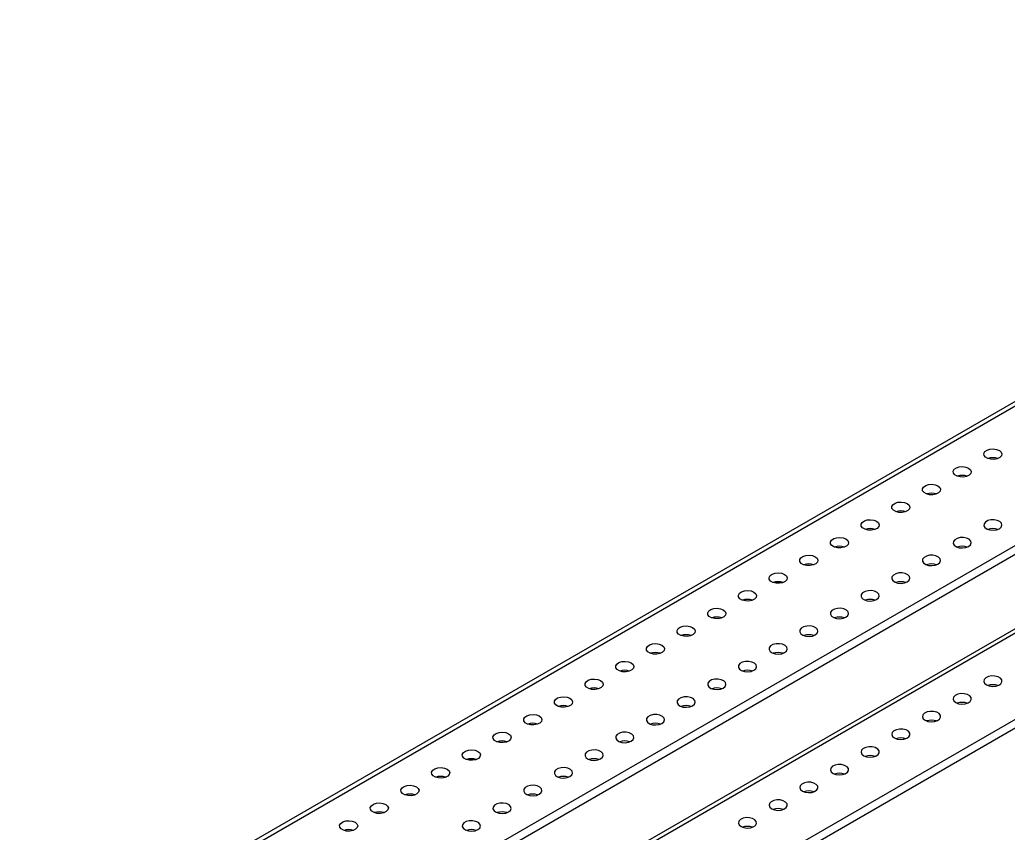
# Model space of a CAD drawing. Header units: inches. Extents: x 0 to 11, y 0 to 8.4.
# Drawn here: x 5.791 to 6.74, y 5.919 to 6.701 of the extents above; entities that cross this region are included whole.
import ezdxf

# ---------------------------------------------------------------- set-up
doc = ezdxf.new("R2010")
doc.units = ezdxf.units.IN
doc.header["$MEASUREMENT"] = 0

msp = doc.modelspace()

# ---------------------------------------------------------------- linework, layer by layer
at = {"color": 7, "linetype": 'Continuous', "lineweight": 25}
for p, q in [((7.38222, 6.70083), (5.79123, 5.78237)), ((5.79768, 5.78173), (7.38867, 6.70019)), ((5.91377, 5.71472), (7.50476, 6.63318)), ((5.91377, 5.70621), (7.50476, 6.62467)), ((7.10141, 6.32036), (6.22753, 5.81587)), ((6.23106, 5.81383), (7.10141, 6.31627)), ((7.16653, 6.27086), (6.30295, 5.77233)), ((7.17389, 6.26661), (6.31032, 5.76808))]:
    msp.add_line(p, q, dxfattribs=at)
at = {"color": 7, "linetype": 'Continuous', "lineweight": 25, "flags": 128}
for points in [[(6.73195, 6.28705), (6.73377, 6.28552), (6.7345, 6.28372), (6.73406, 6.28188), (6.73249, 6.28026), (6.73002, 6.27907), (6.72697, 6.27848), (6.72376, 6.27857), (6.72082, 6.27932), (6.71854, 6.28063), (6.71724, 6.28233), (6.7171, 6.28418), (6.71812, 6.28594), (6.72017, 6.28737), (6.72298, 6.28827), (6.72617, 6.28853), (6.7293, 6.2881), (6.73195, 6.28705)], [(6.70249, 6.27005), (6.7043, 6.26851), (6.70504, 6.26671), (6.7046, 6.26487), (6.70303, 6.26325), (6.70056, 6.26206), (6.69751, 6.26147), (6.6943, 6.26156), (6.69135, 6.26231), (6.68908, 6.26362), (6.68778, 6.26532), (6.68763, 6.26717), (6.68866, 6.26893), (6.69071, 6.27036), (6.69352, 6.27126), (6.6967, 6.27152), (6.69983, 6.27109), (6.70249, 6.27005)], [(6.67302, 6.25304), (6.67484, 6.25151), (6.67558, 6.2497), (6.67513, 6.24786), (6.67357, 6.24624), (6.67109, 6.24505), (6.66805, 6.24446), (6.66483, 6.24455), (6.66189, 6.2453), (6.65962, 6.24661), (6.65832, 6.24831), (6.65817, 6.25016), (6.65919, 6.25192), (6.66125, 6.25335), (6.66406, 6.25426), (6.66724, 6.25451), (6.67037, 6.25409), (6.67302, 6.25304)], [(6.64356, 6.23603), (6.64538, 6.2345), (6.64611, 6.23269), (6.64567, 6.23085), (6.64411, 6.22923), (6.64163, 6.22804), (6.63858, 6.22745), (6.63537, 6.22754), (6.63243, 6.22829), (6.63016, 6.2296), (6.62886, 6.2313), (6.62871, 6.23315), (6.62973, 6.23492), (6.63178, 6.23634), (6.63459, 6.23725), (6.63778, 6.2375), (6.64091, 6.23708), (6.64356, 6.23603)], [(6.6141, 6.21902), (6.61592, 6.21749), (6.61665, 6.21568), (6.61621, 6.21384), (6.61464, 6.21222), (6.61217, 6.21104), (6.60912, 6.21045), (6.60591, 6.21053), (6.60297, 6.21128), (6.60069, 6.21259), (6.59939, 6.21429), (6.59925, 6.21615), (6.60027, 6.21791), (6.60232, 6.21933), (6.60513, 6.22024), (6.60832, 6.22049), (6.61145, 6.22007), (6.6141, 6.21902)], [(6.73195, 6.21188), (6.73377, 6.21341), (6.7345, 6.21522), (6.73406, 6.21705), (6.73249, 6.21868), (6.73002, 6.21986), (6.72697, 6.22045), (6.72376, 6.22037), (6.72082, 6.21962), (6.71854, 6.2183), (6.71724, 6.21661), (6.7171, 6.21475), (6.71812, 6.21299), (6.72017, 6.21156), (6.72298, 6.21066), (6.72617, 6.2104), (6.7293, 6.21083), (6.73195, 6.21188)], [(6.58464, 6.20201), (6.58645, 6.20048), (6.58719, 6.19867), (6.58674, 6.19683), (6.58518, 6.19521), (6.58271, 6.19403), (6.57966, 6.19344), (6.57645, 6.19352), (6.5735, 6.19427), (6.57123, 6.19559), (6.56993, 6.19728), (6.56978, 6.19914), (6.5708, 6.2009), (6.57286, 6.20233), (6.57567, 6.20323), (6.57885, 6.20349), (6.58198, 6.20306), (6.58464, 6.20201)], [(6.70249, 6.19487), (6.7043, 6.1964), (6.70504, 6.19821), (6.7046, 6.20005), (6.70303, 6.20167), (6.70056, 6.20285), (6.69751, 6.20344), (6.6943, 6.20336), (6.69135, 6.20261), (6.68908, 6.20129), (6.68778, 6.1996), (6.68763, 6.19774), (6.68866, 6.19598), (6.69071, 6.19455), (6.69352, 6.19365), (6.6967, 6.19339), (6.69983, 6.19382), (6.70249, 6.19487)], [(6.55517, 6.185), (6.55699, 6.18347), (6.55773, 6.18166), (6.55728, 6.17983), (6.55572, 6.1782), (6.55324, 6.17702), (6.55019, 6.17643), (6.54698, 6.17651), (6.54404, 6.17726), (6.54177, 6.17858), (6.54047, 6.18028), (6.54032, 6.18213), (6.54134, 6.18389), (6.5434, 6.18532), (6.5462, 6.18622), (6.54939, 6.18648), (6.55252, 6.18605), (6.55517, 6.185)], [(6.67302, 6.17786), (6.67484, 6.17939), (6.67558, 6.1812), (6.67513, 6.18304), (6.67357, 6.18466), (6.67109, 6.18584), (6.66805, 6.18643), (6.66483, 6.18635), (6.66189, 6.1856), (6.65962, 6.18429), (6.65832, 6.18259), (6.65817, 6.18073), (6.65919, 6.17897), (6.66125, 6.17755), (6.66406, 6.17664), (6.66724, 6.17639), (6.67037, 6.17681), (6.67302, 6.17786)], [(6.52571, 6.16799), (6.52753, 6.16646), (6.52826, 6.16466), (6.52782, 6.16282), (6.52625, 6.1612), (6.52378, 6.16001), (6.52073, 6.15942), (6.51752, 6.15951), (6.51458, 6.16026), (6.5123, 6.16157), (6.51101, 6.16327), (6.51086, 6.16512), (6.51188, 6.16688), (6.51393, 6.16831), (6.51674, 6.16921), (6.51993, 6.16947), (6.52306, 6.16904), (6.52571, 6.16799)], [(6.64356, 6.16085), (6.64538, 6.16238), (6.64611, 6.16419), (6.64567, 6.16603), (6.64411, 6.16765), (6.64163, 6.16884), (6.63858, 6.16943), (6.63537, 6.16934), (6.63243, 6.16859), (6.63016, 6.16728), (6.62886, 6.16558), (6.62871, 6.16373), (6.62973, 6.16197), (6.63178, 6.16054), (6.63459, 6.15963), (6.63778, 6.15938), (6.64091, 6.1598), (6.64356, 6.16085)], [(6.49625, 6.15099), (6.49806, 6.14945), (6.4988, 6.14765), (6.49836, 6.14581), (6.49679, 6.14419), (6.49432, 6.143), (6.49127, 6.14241), (6.48806, 6.1425), (6.48512, 6.14325), (6.48284, 6.14456), (6.48154, 6.14626), (6.48139, 6.14811), (6.48242, 6.14987), (6.48447, 6.1513), (6.48728, 6.1522), (6.49046, 6.15246), (6.49359, 6.15204), (6.49625, 6.15099)], [(6.6141, 6.14384), (6.61592, 6.14537), (6.61665, 6.14718), (6.61621, 6.14902), (6.61464, 6.15064), (6.61217, 6.15183), (6.60912, 6.15242), (6.60591, 6.15233), (6.60297, 6.15158), (6.60069, 6.15027), (6.59939, 6.14857), (6.59925, 6.14672), (6.60027, 6.14496), (6.60232, 6.14353), (6.60513, 6.14263), (6.60832, 6.14237), (6.61145, 6.14279), (6.6141, 6.14384)], [(6.46678, 6.13398), (6.4686, 6.13245), (6.46934, 6.13064), (6.46889, 6.1288), (6.46733, 6.12718), (6.46485, 6.12599), (6.46181, 6.1254), (6.45859, 6.12549), (6.45565, 6.12624), (6.45338, 6.12755), (6.45208, 6.12925), (6.45193, 6.1311), (6.45295, 6.13286), (6.45501, 6.13429), (6.45782, 6.1352), (6.461, 6.13545), (6.46413, 6.13503), (6.46678, 6.13398)], [(6.58464, 6.12683), (6.58645, 6.12837), (6.58719, 6.13017), (6.58674, 6.13201), (6.58518, 6.13363), (6.58271, 6.13482), (6.57966, 6.13541), (6.57645, 6.13532), (6.5735, 6.13457), (6.57123, 6.13326), (6.56993, 6.13156), (6.56978, 6.12971), (6.5708, 6.12795), (6.57286, 6.12652), (6.57567, 6.12562), (6.57885, 6.12536), (6.58198, 6.12579), (6.58464, 6.12683)], [(6.43732, 6.11697), (6.43914, 6.11544), (6.43988, 6.11363), (6.43943, 6.11179), (6.43787, 6.11017), (6.43539, 6.10898), (6.43234, 6.10839), (6.42913, 6.10848), (6.42619, 6.10923), (6.42392, 6.11054), (6.42262, 6.11224), (6.42247, 6.1141), (6.42349, 6.11586), (6.42554, 6.11728), (6.42835, 6.11819), (6.43154, 6.11844), (6.43467, 6.11802), (6.43732, 6.11697)], [(6.55517, 6.10983), (6.55699, 6.11136), (6.55773, 6.11316), (6.55728, 6.115), (6.55572, 6.11662), (6.55324, 6.11781), (6.55019, 6.1184), (6.54698, 6.11831), (6.54404, 6.11756), (6.54177, 6.11625), (6.54047, 6.11455), (6.54032, 6.1127), (6.54134, 6.11094), (6.5434, 6.10951), (6.5462, 6.10861), (6.54939, 6.10835), (6.55252, 6.10878), (6.55517, 6.10983)], [(6.40786, 6.09996), (6.40968, 6.09843), (6.41041, 6.09662), (6.40997, 6.09478), (6.4084, 6.09316), (6.40593, 6.09198), (6.40288, 6.09139), (6.39967, 6.09147), (6.39673, 6.09222), (6.39445, 6.09353), (6.39315, 6.09523), (6.39301, 6.09709), (6.39403, 6.09885), (6.39608, 6.10028), (6.39889, 6.10118), (6.40208, 6.10143), (6.40521, 6.10101), (6.40786, 6.09996)], [(6.52571, 6.09282), (6.52753, 6.09435), (6.52826, 6.09616), (6.52782, 6.09799), (6.52625, 6.09962), (6.52378, 6.1008), (6.52073, 6.10139), (6.51752, 6.10131), (6.51458, 6.10056), (6.5123, 6.09924), (6.51101, 6.09755), (6.51086, 6.09569), (6.51188, 6.09393), (6.51393, 6.0925), (6.51674, 6.0916), (6.51993, 6.09134), (6.52306, 6.09177), (6.52571, 6.09282)], [(6.3784, 6.08295), (6.38021, 6.08142), (6.38095, 6.07961), (6.38051, 6.07778), (6.37894, 6.07615), (6.37647, 6.07497), (6.37342, 6.07438), (6.37021, 6.07446), (6.36726, 6.07521), (6.36499, 6.07653), (6.36369, 6.07822), (6.36354, 6.08008), (6.36456, 6.08184), (6.36662, 6.08327), (6.36943, 6.08417), (6.37261, 6.08443), (6.37574, 6.084), (6.3784, 6.08295)], [(6.49625, 6.07581), (6.49806, 6.07734), (6.4988, 6.07915), (6.49836, 6.08099), (6.49679, 6.08261), (6.49432, 6.08379), (6.49127, 6.08438), (6.48806, 6.0843), (6.48512, 6.08355), (6.48284, 6.08224), (6.48154, 6.08054), (6.48139, 6.07868), (6.48242, 6.07692), (6.48447, 6.07549), (6.48728, 6.07459), (6.49046, 6.07433), (6.49359, 6.07476), (6.49625, 6.07581)], [(6.34893, 6.06594), (6.35075, 6.06441), (6.35149, 6.06261), (6.35104, 6.06077), (6.34948, 6.05915), (6.347, 6.05796), (6.34395, 6.05737), (6.34074, 6.05745), (6.3378, 6.0582), (6.33553, 6.05952), (6.33423, 6.06122), (6.33408, 6.06307), (6.3351, 6.06483), (6.33716, 6.06626), (6.33997, 6.06716), (6.34315, 6.06742), (6.34628, 6.06699), (6.34893, 6.06594)], [(6.46678, 6.0588), (6.4686, 6.06033), (6.46934, 6.06214), (6.46889, 6.06398), (6.46733, 6.0656), (6.46485, 6.06678), (6.46181, 6.06737), (6.45859, 6.06729), (6.45565, 6.06654), (6.45338, 6.06523), (6.45208, 6.06353), (6.45193, 6.06167), (6.45295, 6.05991), (6.45501, 6.05849), (6.45782, 6.05758), (6.461, 6.05733), (6.46413, 6.05775), (6.46678, 6.0588)], [(6.71958, 6.06183), (6.72223, 6.06078), (6.72536, 6.06035), (6.72854, 6.06061), (6.73135, 6.06151), (6.73341, 6.06294), (6.73443, 6.0647), (6.73428, 6.06655), (6.73298, 6.06825), (6.73071, 6.06957), (6.72777, 6.07032), (6.72455, 6.0704), (6.7215, 6.06981), (6.71903, 6.06863), (6.71747, 6.067), (6.71702, 6.06516), (6.71776, 6.06336), (6.71958, 6.06183)], [(6.31947, 6.04894), (6.32129, 6.0474), (6.32202, 6.0456), (6.32158, 6.04376), (6.32001, 6.04214), (6.31754, 6.04095), (6.31449, 6.04036), (6.31128, 6.04045), (6.30834, 6.0412), (6.30606, 6.04251), (6.30477, 6.04421), (6.30462, 6.04606), (6.30564, 6.04782), (6.30769, 6.04925), (6.3105, 6.05015), (6.31369, 6.05041), (6.31682, 6.04998), (6.31947, 6.04894)], [(6.43732, 6.04179), (6.43914, 6.04332), (6.43988, 6.04513), (6.43943, 6.04697), (6.43787, 6.04859), (6.43539, 6.04978), (6.43234, 6.05037), (6.42913, 6.05028), (6.42619, 6.04953), (6.42392, 6.04822), (6.42262, 6.04652), (6.42247, 6.04467), (6.42349, 6.04291), (6.42554, 6.04148), (6.42835, 6.04057), (6.43154, 6.04032), (6.43467, 6.04074), (6.43732, 6.04179)], [(6.69011, 6.04482), (6.69277, 6.04377), (6.6959, 6.04334), (6.69908, 6.0436), (6.70189, 6.0445), (6.70394, 6.04593), (6.70497, 6.04769), (6.70482, 6.04955), (6.70352, 6.05124), (6.70124, 6.05256), (6.6983, 6.05331), (6.69509, 6.05339), (6.69204, 6.0528), (6.68957, 6.05162), (6.688, 6.04999), (6.68756, 6.04816), (6.6883, 6.04635), (6.69011, 6.04482)], [(6.29001, 6.03193), (6.29182, 6.0304), (6.29256, 6.02859), (6.29212, 6.02675), (6.29055, 6.02513), (6.28808, 6.02394), (6.28503, 6.02335), (6.28182, 6.02344), (6.27888, 6.02419), (6.2766, 6.0255), (6.2753, 6.0272), (6.27515, 6.02905), (6.27618, 6.03081), (6.27823, 6.03224), (6.28104, 6.03314), (6.28422, 6.0334), (6.28735, 6.03298), (6.29001, 6.03193)], [(6.40786, 6.02478), (6.40968, 6.02631), (6.41041, 6.02812), (6.40997, 6.02996), (6.4084, 6.03158), (6.40593, 6.03277), (6.40288, 6.03336), (6.39967, 6.03327), (6.39673, 6.03252), (6.39445, 6.03121), (6.39315, 6.02951), (6.39301, 6.02766), (6.39403, 6.0259), (6.39608, 6.02447), (6.39889, 6.02357), (6.40208, 6.02331), (6.40521, 6.02373), (6.40786, 6.02478)], [(6.66065, 6.02781), (6.6633, 6.02676), (6.66643, 6.02634), (6.66962, 6.02659), (6.67243, 6.0275), (6.67448, 6.02892), (6.6755, 6.03068), (6.67535, 6.03254), (6.67406, 6.03424), (6.67178, 6.03555), (6.66884, 6.0363), (6.66563, 6.03638), (6.66258, 6.03579), (6.66011, 6.03461), (6.65854, 6.03299), (6.6581, 6.03115), (6.65883, 6.02934), (6.66065, 6.02781)], [(6.63119, 6.0108), (6.63384, 6.00975), (6.63697, 6.00933), (6.64015, 6.00958), (6.64296, 6.01049), (6.64502, 6.01191), (6.64604, 6.01367), (6.64589, 6.01553), (6.64459, 6.01723), (6.64232, 6.01854), (6.63938, 6.01929), (6.63617, 6.01938), (6.63312, 6.01879), (6.63064, 6.0176), (6.62908, 6.01598), (6.62863, 6.01414), (6.62937, 6.01233), (6.63119, 6.0108)], [(6.26054, 6.01492), (6.26236, 6.01339), (6.2631, 6.01158), (6.26265, 6.00974), (6.26109, 6.00812), (6.25862, 6.00693), (6.25557, 6.00634), (6.25235, 6.00643), (6.24941, 6.00718), (6.24714, 6.00849), (6.24584, 6.01019), (6.24569, 6.01204), (6.24671, 6.0138), (6.24877, 6.01523), (6.25158, 6.01614), (6.25476, 6.01639), (6.25789, 6.01597), (6.26054, 6.01492)], [(6.3784, 6.00777), (6.38021, 6.00931), (6.38095, 6.01111), (6.38051, 6.01295), (6.37894, 6.01457), (6.37647, 6.01576), (6.37342, 6.01635), (6.37021, 6.01626), (6.36726, 6.01551), (6.36499, 6.0142), (6.36369, 6.0125), (6.36354, 6.01065), (6.36456, 6.00889), (6.36662, 6.00746), (6.36943, 6.00656), (6.37261, 6.0063), (6.37574, 6.00673), (6.3784, 6.00777)], [(6.23108, 5.99791), (6.2329, 5.99638), (6.23364, 5.99457), (6.23319, 5.99273), (6.23163, 5.99111), (6.22915, 5.98993), (6.2261, 5.98934), (6.22289, 5.98942), (6.21995, 5.99017), (6.21768, 5.99148), (6.21638, 5.99318), (6.21623, 5.99504), (6.21725, 5.9968), (6.21931, 5.99822), (6.22211, 5.99913), (6.2253, 5.99938), (6.22843, 5.99896), (6.23108, 5.99791)], [(6.60172, 5.99379), (6.60438, 5.99274), (6.60751, 5.99232), (6.61069, 5.99257), (6.6135, 5.99348), (6.61556, 5.99491), (6.61658, 5.99667), (6.61643, 5.99852), (6.61513, 6.00022), (6.61286, 6.00153), (6.60991, 6.00228), (6.6067, 6.00237), (6.60365, 6.00178), (6.60118, 6.00059), (6.59961, 5.99897), (6.59917, 5.99713), (6.59991, 5.99532), (6.60172, 5.99379)], [(6.34893, 5.99077), (6.35075, 5.9923), (6.35149, 5.9941), (6.35104, 5.99594), (6.34948, 5.99757), (6.347, 5.99875), (6.34395, 5.99934), (6.34074, 5.99926), (6.3378, 5.99851), (6.33553, 5.99719), (6.33423, 5.99549), (6.33408, 5.99364), (6.3351, 5.99188), (6.33716, 5.99045), (6.33997, 5.98955), (6.34315, 5.98929), (6.34628, 5.98972), (6.34893, 5.99077)], [(6.20162, 5.9809), (6.20344, 5.97937), (6.20417, 5.97756), (6.20373, 5.97572), (6.20216, 5.9741), (6.19969, 5.97292), (6.19664, 5.97233), (6.19343, 5.97241), (6.19049, 5.97316), (6.18821, 5.97447), (6.18691, 5.97617), (6.18677, 5.97803), (6.18779, 5.97979), (6.18984, 5.98122), (6.19265, 5.98212), (6.19584, 5.98238), (6.19897, 5.98195), (6.20162, 5.9809)], [(6.31947, 5.97376), (6.32129, 5.97529), (6.32202, 5.9771), (6.32158, 5.97893), (6.32001, 5.98056), (6.31754, 5.98174), (6.31449, 5.98233), (6.31128, 5.98225), (6.30834, 5.9815), (6.30606, 5.98018), (6.30477, 5.97849), (6.30462, 5.97663), (6.30564, 5.97487), (6.30769, 5.97344), (6.3105, 5.97254), (6.31369, 5.97228), (6.31682, 5.97271), (6.31947, 5.97376)], [(6.57226, 5.97678), (6.57491, 5.97573), (6.57804, 5.97531), (6.58123, 5.97557), (6.58404, 5.97647), (6.58609, 5.9779), (6.58711, 5.97966), (6.58697, 5.98151), (6.58567, 5.98321), (6.58339, 5.98452), (6.58045, 5.98527), (6.57724, 5.98536), (6.57419, 5.98477), (6.57172, 5.98358), (6.57015, 5.98196), (6.56971, 5.98012), (6.57044, 5.97832), (6.57226, 5.97678)], [(6.17216, 5.96389), (6.17397, 5.96236), (6.17471, 5.96055), (6.17427, 5.95872), (6.1727, 5.95709), (6.17023, 5.95591), (6.16718, 5.95532), (6.16397, 5.9554), (6.16102, 5.95615), (6.15875, 5.95747), (6.15745, 5.95916), (6.1573, 5.96102), (6.15833, 5.96278), (6.16038, 5.96421), (6.16319, 5.96511), (6.16637, 5.96537), (6.1695, 5.96494), (6.17216, 5.96389)], [(6.29001, 5.95675), (6.29182, 5.95828), (6.29256, 5.96009), (6.29212, 5.96193), (6.29055, 5.96355), (6.28808, 5.96473), (6.28503, 5.96532), (6.28182, 5.96524), (6.27888, 5.96449), (6.2766, 5.96318), (6.2753, 5.96148), (6.27515, 5.95962), (6.27618, 5.95786), (6.27823, 5.95643), (6.28104, 5.95553), (6.28422, 5.95528), (6.28735, 5.9557), (6.29001, 5.95675)], [(6.5428, 5.95978), (6.54545, 5.95873), (6.54858, 5.9583), (6.55177, 5.95856), (6.55458, 5.95946), (6.55663, 5.96089), (6.55765, 5.96265), (6.5575, 5.9645), (6.5562, 5.9662), (6.55393, 5.96751), (6.55099, 5.96826), (6.54778, 5.96835), (6.54473, 5.96776), (6.54225, 5.96657), (6.54069, 5.96495), (6.54024, 5.96311), (6.54098, 5.96131), (6.5428, 5.95978)], [(6.14269, 5.94688), (6.14451, 5.94535), (6.14525, 5.94355), (6.1448, 5.94171), (6.14324, 5.94009), (6.14076, 5.9389), (6.13772, 5.93831), (6.1345, 5.9384), (6.13156, 5.93915), (6.12929, 5.94046), (6.12799, 5.94216), (6.12784, 5.94401), (6.12886, 5.94577), (6.13092, 5.9472), (6.13373, 5.9481), (6.13691, 5.94836), (6.14004, 5.94793), (6.14269, 5.94688)], [(6.26054, 5.93974), (6.26236, 5.94127), (6.2631, 5.94308), (6.26265, 5.94492), (6.26109, 5.94654), (6.25862, 5.94773), (6.25557, 5.94832), (6.25235, 5.94823), (6.24941, 5.94748), (6.24714, 5.94617), (6.24584, 5.94447), (6.24569, 5.94261), (6.24671, 5.94085), (6.24877, 5.93943), (6.25158, 5.93852), (6.25476, 5.93827), (6.25789, 5.93869), (6.26054, 5.93974)], [(6.51334, 5.94277), (6.51599, 5.94172), (6.51912, 5.94129), (6.5223, 5.94155), (6.52511, 5.94245), (6.52717, 5.94388), (6.52819, 5.94564), (6.52804, 5.9475), (6.52674, 5.94919), (6.52447, 5.95051), (6.52153, 5.95126), (6.51831, 5.95134), (6.51526, 5.95075), (6.51279, 5.94957), (6.51123, 5.94794), (6.51078, 5.94611), (6.51152, 5.9443), (6.51334, 5.94277)], [(6.48387, 5.92576), (6.48653, 5.92471), (6.48966, 5.92428), (6.49284, 5.92454), (6.49565, 5.92544), (6.4977, 5.92687), (6.49873, 5.92863), (6.49858, 5.93049), (6.49728, 5.93218), (6.495, 5.9335), (6.49206, 5.93425), (6.48885, 5.93433), (6.4858, 5.93374), (6.48333, 5.93256), (6.48176, 5.93094), (6.48132, 5.9291), (6.48206, 5.92729), (6.48387, 5.92576)], [(6.11323, 5.92988), (6.11505, 5.92834), (6.11578, 5.92654), (6.11534, 5.9247), (6.11378, 5.92308), (6.1113, 5.92189), (6.10825, 5.9213), (6.10504, 5.92139), (6.1021, 5.92214), (6.09983, 5.92345), (6.09853, 5.92515), (6.09838, 5.927), (6.0994, 5.92876), (6.10145, 5.93019), (6.10426, 5.93109), (6.10745, 5.93135), (6.11058, 5.93092), (6.11323, 5.92988)], [(6.23108, 5.92273), (6.2329, 5.92426), (6.23364, 5.92607), (6.23319, 5.92791), (6.23163, 5.92953), (6.22915, 5.93072), (6.2261, 5.93131), (6.22289, 5.93122), (6.21995, 5.93047), (6.21768, 5.92916), (6.21638, 5.92746), (6.21623, 5.92561), (6.21725, 5.92385), (6.21931, 5.92242), (6.22211, 5.92151), (6.2253, 5.92126), (6.22843, 5.92168), (6.23108, 5.92273)]]:
    msp.add_lwpolyline(points, dxfattribs=at)
at = {"color": 7, "linetype": 'Continuous', "lineweight": 25}
for centre, start, end in [((6.72576, 6.2659), 70.49263, 109.50737), ((6.6963, 6.24889), 70.49263, 109.50737), ((6.66684, 6.23189), 70.49263, 109.50737), ((6.63737, 6.21488), 70.49263, 109.50737), ((6.60791, 6.19787), 70.49263, 109.50737), ((6.72576, 6.19787), 70.49263, 109.50737), ((6.57845, 6.18086), 70.49263, 109.50737), ((6.6963, 6.18086), 70.49263, 109.50737), ((6.54899, 6.16385), 70.49263, 109.50737), ((6.66684, 6.16385), 70.49263, 109.50737), ((6.51952, 6.14684), 70.49263, 109.50737), ((6.63737, 6.14684), 70.49263, 109.50737), ((6.49006, 6.12983), 70.49263, 109.50737), ((6.60791, 6.12983), 70.49263, 109.50737), ((6.4606, 6.11283), 70.49263, 109.50737), ((6.57845, 6.11283), 70.49263, 109.50737), ((6.43113, 6.09582), 70.49263, 109.50737), ((6.54899, 6.09582), 70.49263, 109.50737), ((6.40167, 6.07881), 70.49263, 109.50737), ((6.51952, 6.07881), 70.49263, 109.50737), ((6.37221, 6.0618), 70.49263, 109.50737), ((6.49006, 6.0618), 70.49263, 109.50737), ((6.34275, 6.04479), 70.49263, 109.50737), ((6.4606, 6.04479), 70.49263, 109.50737), ((6.72576, 6.04782), 70.49263, 109.50737), ((6.31328, 6.02778), 70.49262, 109.50738), ((6.43113, 6.02778), 70.49263, 109.50737), ((6.6963, 6.03081), 70.49263, 109.50737), ((6.66684, 6.0138), 70.49263, 109.50737), ((6.28382, 6.01077), 70.49263, 109.50737), ((6.40167, 6.01077), 70.49263, 109.50737), ((6.63737, 5.99679), 70.49263, 109.50737), ((6.25436, 5.99377), 70.49263, 109.50737), ((6.37221, 5.99377), 70.49263, 109.50737), ((6.22489, 5.97676), 70.49263, 109.50737), ((6.34275, 5.97676), 70.49263, 109.50737), ((6.60791, 5.97978), 70.49263, 109.50737), ((6.19543, 5.95975), 70.49263, 109.50737), ((6.31328, 5.95975), 70.49263, 109.50737), ((6.57845, 5.96278), 70.49263, 109.50737), ((6.16597, 5.94274), 70.49263, 109.50737), ((6.28382, 5.94274), 70.49263, 109.50737), ((6.54899, 5.94577), 70.49263, 109.50737), ((6.51952, 5.92876), 70.49263, 109.50737), ((6.13651, 5.92573), 70.49263, 109.50737), ((6.25436, 5.92573), 70.49263, 109.50737), ((6.49006, 5.91175), 70.49263, 109.50737), ((6.10704, 5.90872), 70.49262, 109.50738), ((6.22489, 5.90872), 70.49263, 109.50737)]:
    msp.add_arc(centre, 0.01414, start, end, dxfattribs=at)

doc.saveas('drawing.dxf')
